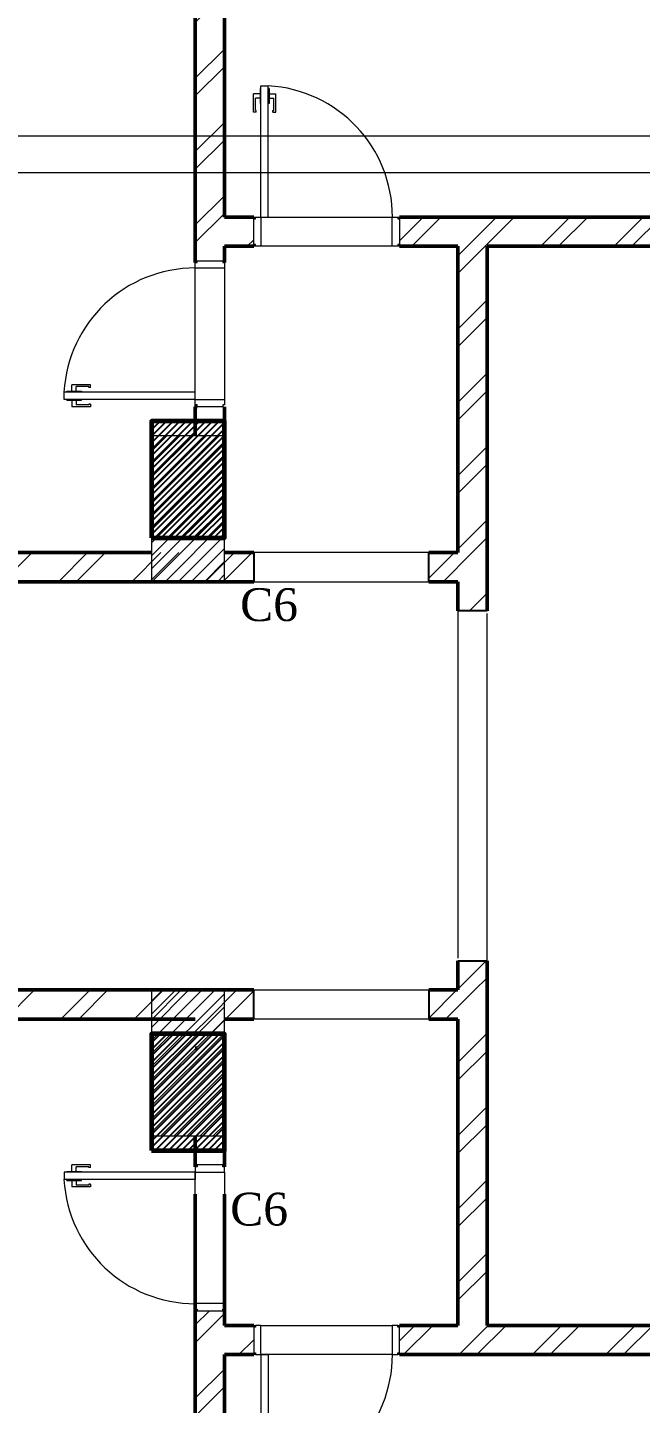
# Model space of a CAD drawing. Header units: millimetres. Extents: x -967280 to 3852, y 2833 to 1955156.
# Drawn here: x -922996 to -918795, y 636381 to 645816 of the extents above; entities that cross this region are included whole.
import ezdxf
from ezdxf.enums import TextEntityAlignment as Align

# ---------------------------------------------------------------- set-up
doc = ezdxf.new("R2010")
doc.units = ezdxf.units.MM
doc.header["$LTSCALE"] = 1000
doc.linetypes.add('HRZN_Line-Ptrn-Sold', pattern=[9144001.0, 9144000.0, -1])
doc.linetypes.add('Overhead', pattern=[3.96875, 2.38125, -1.5875])
for name, color, linetype, lineweight in [('A-COLS', 8, 'HRZN_Line-Ptrn-Sold', 18), ('A-DIM', 7, 'Continuous', 13), ('A-DOOR', 5, 'Continuous', 13), ('A-ELEV', 1, 'HRZN_Line-Ptrn-Sold', 13), ('A-HATCH', 1, 'Continuous', 13), ('A-TONE', 40, 'HRZN_Line-Ptrn-Sold', 35), ('A-WALL', 8, 'HRZN_Line-Ptrn-Sold', 50), ('S - column', 6, 'Continuous', 60)]:
    doc.layers.add(name, color=color, linetype=linetype, lineweight=lineweight)
doc.layers.add('ARCH', color=8, linetype='Continuous')
doc.layers.add('S - col hach', color=1, linetype='Continuous')
doc.styles.add('ASD', font='times.ttf')
pattern_1 = [(45, (6650, -35800), (-251.4472, 251.4472), []), (45, (6650, -35419), (-251.4472, 251.4472), [])]
pattern_2 = [(225, (-217548.726, -1233776.03), (44.9012806, -44.9012806), [])]

# ---------------------------------------------------------------- blocks, each defined once
blk = doc.blocks.new('DAE_DOOR-SINGLE - BEDROOMS DOOR _D01__1000_2200MM 2-3505045-GROUND FLOOR FFL_1_')
at = {"layer": 'A-DOOR'}
for p, q in [((-411.8, 100), (-373.8, 100)), ((-411.8, 88), (-411.8, 100)), ((-373.8, 100), (-373.8, -100)), ((526.2, 100), (564.2, 100)), ((526.2, -100), (526.2, 100)), ((564.2, 100), (564.2, 88)), ((-423.8, 88), (-411.8, 88)), ((-423.8, -88), (-423.8, 88)), ((564.2, 88), (576.2, 88)), ((576.2, 88), (576.2, -88)), ((-411.8, -88), (-423.8, -88)), ((-411.8, -100), (-411.8, -88)), ((564.2, -88), (564.2, -100)), ((576.2, -88), (564.2, -88)), ((-373.8, -100), (-411.8, -100)), ((564.2, -100), (526.2, -100))]:
    blk.add_line(p, q, dxfattribs=at)
at = {"layer": 'A-DOOR', "lineweight": 18}
for p, q in [((476.2, -100), (476.2, -1000)), ((526.2, -100), (476.2, -100)), ((526.2, -100), (526.2, -1000)), ((526.2, -1000), (476.2, -1000))]:
    blk.add_line(p, q, dxfattribs=at)
at = {"layer": 'A-DOOR'}
blk.add_arc((526.2, -100), 901.4, 180, 266.82017, dxfattribs=at)
at = {"layer": 'A-HATCH'}
for p, q in [((444.1, -819.1), (425.4, -819.1)), ((425.4, -819.1), (425.4, -945.6)), ((444.1, -830.6), (438.1, -830.6)), ((438.1, -830.6), (438.1, -915.6)), ((444.1, -819.1), (444.1, -830.6)), ((558.3, -819.1), (577, -819.1)), ((558.3, -819.1), (558.3, -830.6)), ((558.3, -830.6), (564.3, -830.6)), ((564.3, -830.6), (564.3, -915.6)), ((577, -819.1), (577, -945.6)), ((469.8, -915.6), (438.1, -915.6)), ((469.8, -879.3), (476.2, -879.3)), ((469.8, -980.9), (469.8, -879.3)), ((532.6, -879.3), (526.2, -879.3)), ((532.6, -980.9), (532.6, -879.3)), ((532.6, -915.6), (564.3, -915.6)), ((469.8, -945.6), (425.4, -945.6)), ((469.8, -980.9), (476.2, -980.9)), ((532.6, -980.9), (526.2, -980.9)), ((532.6, -945.6), (577, -945.6))]:
    blk.add_line(p, q, dxfattribs=at)
blk = doc.blocks.new('Door-Opening - 1200_2200-3781938-GROUND FLOOR FFL_1_')
at = {"layer": 'A-HATCH', "linetype": 'Overhead'}
for p, q in [((591.8, 100), (-608.2, 100)), ((-608.2, -100), (591.8, -100))]:
    blk.add_line(p, q, dxfattribs=at)
at = {"layer": 'A-HATCH', "lineweight": 25}
for p, q in [((-608.2, 100), (-608.2, -100)), ((591.8, -100), (591.8, 100))]:
    blk.add_line(p, q, dxfattribs=at)
blk = doc.blocks.new('DAE_DOOR-SINGLE - BEDROOMS DOOR _D01__1000_2200MM 2-3505467-GROUND FLOOR FFL_1_')
at = {"layer": 'A-DOOR', "lineweight": 18}
for p, q in [((476.2, 100), (476.2, 1000)), ((526.2, 1000), (476.2, 1000)), ((526.2, 100), (526.2, 1000)), ((526.2, 100), (476.2, 100))]:
    blk.add_line(p, q, dxfattribs=at)
at = {"layer": 'A-DOOR'}
for p, q in [((-373.8, 100), (-411.8, 100)), ((-411.8, 100), (-411.8, 88)), ((-373.8, -100), (-373.8, 100)), ((526.2, 100), (526.2, -100)), ((564.2, 100), (526.2, 100)), ((564.2, 88), (564.2, 100)), ((-411.8, 88), (-423.8, 88)), ((-423.8, 88), (-423.8, -88)), ((576.2, 88), (564.2, 88)), ((576.2, -88), (576.2, 88)), ((-423.8, -88), (-411.8, -88)), ((-411.8, -88), (-411.8, -100)), ((564.2, -100), (564.2, -88)), ((564.2, -88), (576.2, -88)), ((-411.8, -100), (-373.8, -100)), ((526.2, -100), (564.2, -100))]:
    blk.add_line(p, q, dxfattribs=at)
blk.add_arc((526.2, 100), 901.4, 93.17983, 180, dxfattribs=at)
at = {"layer": 'A-HATCH'}
for p, q in [((469.8, 945.6), (425.4, 945.6)), ((425.4, 819.1), (425.4, 945.6)), ((469.8, 980.9), (476.2, 980.9)), ((469.8, 980.9), (469.8, 879.3)), ((532.6, 980.9), (526.2, 980.9)), ((532.6, 980.9), (532.6, 879.3)), ((532.6, 945.6), (577, 945.6)), ((577, 819.1), (577, 945.6)), ((469.8, 915.6), (438.1, 915.6)), ((438.1, 830.6), (438.1, 915.6)), ((469.8, 879.3), (476.2, 879.3)), ((532.6, 879.3), (526.2, 879.3)), ((532.6, 915.6), (564.3, 915.6)), ((564.3, 830.6), (564.3, 915.6)), ((444.1, 819.1), (425.4, 819.1)), ((444.1, 830.6), (438.1, 830.6)), ((444.1, 819.1), (444.1, 830.6)), ((558.3, 830.6), (564.3, 830.6)), ((558.3, 819.1), (558.3, 830.6)), ((558.3, 819.1), (577, 819.1))]:
    blk.add_line(p, q, dxfattribs=at)
blk = doc.blocks.new('Door-Opening - 1200_2200-3781980-GROUND FLOOR FFL_1_')
at = {"layer": 'A-HATCH', "linetype": 'Overhead'}
for p, q in [((-608.2, 100), (591.8, 100)), ((591.8, -100), (-608.2, -100))]:
    blk.add_line(p, q, dxfattribs=at)
at = {"layer": 'A-HATCH', "lineweight": 25}
for p, q in [((-608.2, -100), (-608.2, 100)), ((591.8, 100), (591.8, -100))]:
    blk.add_line(p, q, dxfattribs=at)
blk = doc.blocks.new('Door-Opening - 2400_2200-3781648-GROUND FLOOR FFL_1_')
at = {"layer": 'A-HATCH', "linetype": 'Overhead'}
for p, q in [((1191.8, 100), (-1208.2, 100)), ((-1208.2, -100), (1191.8, -100))]:
    blk.add_line(p, q, dxfattribs=at)
at = {"layer": 'A-HATCH', "lineweight": 25}
for p, q in [((-1208.2, 100), (-1208.2, -100)), ((1191.8, -100), (1191.8, 100))]:
    blk.add_line(p, q, dxfattribs=at)
blk = doc.blocks.new('A$Ca5ad4f3b')
at = {"layer": 'S - col hach'}
h = blk.add_hatch(dxfattribs=at)
h.set_pattern_fill('ANSI31', color=256, scale=10)
h.set_pattern_definition([(45, (-223648.726, -1238652.032), (-22.4506403, 22.4506403), [])])
h.paths.add_polyline_path([(39100, -11600), (39100, -10800), (38600, -10800), (38600, -11600)])
h = blk.add_hatch(dxfattribs=at)
h.set_pattern_fill('ANSI31', color=256, scale=10)
h.set_pattern_definition([(45, (-223648.726, -1242452.032), (-22.4506403, 22.4506403), [])])
h.paths.add_polyline_path([(39100, -15800), (39100, -15000), (38600, -15000), (38600, -15800)])
at = {"layer": 'S - column'}
for points in [[(38600, -11600), (39100, -11600), (39100, -10800), (38600, -10800)], [(38600, -15800), (39100, -15800), (39100, -15000), (38600, -15000)]]:
    blk.add_lwpolyline(points, close=True, dxfattribs=at)
at = {"ltscale": 6, "style": 'ASD'}
for p in [(39405.7, -12057.3), (39337.6, -16202.6)]:
    blk.add_text('C6', height=225, dxfattribs=at).set_placement(p, align=Align.MIDDLE_CENTER)
blk = doc.blocks.new('A$C1e5dc022')
at = {"layer": 'A-COLS'}
h = blk.add_hatch(dxfattribs=at)
h.set_pattern_fill('ANSI31', color=4, scale=20, angle=180)
h.set_pattern_definition(pattern_2)
h.paths.add_polyline_path([(45200, -21100), (45200, -20100), (44700, -20100), (44700, -21100)])
h = blk.add_hatch(dxfattribs=at)
h.set_pattern_fill('ANSI31', color=4, scale=20, angle=180)
h.set_pattern_definition(pattern_2)
h.paths.add_polyline_path([(45200, -24900), (45200, -23900), (44700, -23900), (44700, -24900)])
at = {"layer": 'A-TONE', "linetype": 'Continuous', "lineweight": 13}
h = blk.add_hatch(dxfattribs=at)
h.set_pattern_fill('FP_1', color=4, style=0, pattern_type=2)
h.set_pattern_definition(pattern_1)
h.paths.add_polyline_path([(45012, -20900), (45200, -20900), (45200, -20700), (45000, -20700), (45000, -20900)])
h.paths.add_polyline_path([(45000, -18900), (45200, -18900), (45200, -16400), (45000, -16400), (45000, -18555.3)])
h.paths.add_polyline_path([(45200, -15400), (45200, -15100), (45000, -15100), (45000, -15400), (45017.1, -15400)])
h = blk.add_hatch(dxfattribs=at)
h.set_pattern_fill('FP_1', color=4, style=0, pattern_type=2)
h.set_pattern_definition(pattern_1)
h.paths.add_polyline_path([(46400, -18800), (53000, -18800), (53000, -18600), (46400, -18600), (46400, -18788)])
h.paths.add_polyline_path([(45400, -18800), (45400, -18600), (45200, -18600), (45200, -18800), (45399.2, -18800)])
h = blk.add_hatch(dxfattribs=at)
h.set_pattern_fill('FP_1', color=4, style=0, pattern_type=2)
h.set_pattern_definition(pattern_1)
h.paths.add_polyline_path([(47000, -20900), (47000, -18800), (46800, -18800), (46800, -20900)])
h = blk.add_hatch(dxfattribs=at)
h.set_pattern_fill('FP_1', color=4, style=0, pattern_type=2)
h.set_pattern_definition(pattern_1)
h.paths.add_polyline_path([(47000, -21100), (47000, -20900), (46600, -20900), (46600, -21100), (46800, -21100)])
h.paths.add_polyline_path([(41400, -21100), (45400, -21100), (45400, -20900), (41400, -20900)])
h = blk.add_hatch(dxfattribs=at)
h.set_pattern_fill('FP_1', color=4, style=0, pattern_type=2)
h.set_pattern_definition(pattern_1)
h.paths.add_polyline_path([(46800, -23900), (47000, -23900), (47000, -23700), (46800, -23700)])
h.paths.add_polyline_path([(47000, -21300), (47000, -21100), (46800, -21100), (46800, -21300)])
h = blk.add_hatch(dxfattribs=at)
h.set_pattern_fill('FP_1', color=4, style=0, pattern_type=2)
h.set_pattern_definition(pattern_1)
h.paths.add_polyline_path([(46600, -24100), (47000, -24100), (47000, -23900), (46600, -23900)])
h.paths.add_polyline_path([(45400, -24100), (45400, -23900), (41400, -23900), (41400, -24100), (45200, -24100)])
h = blk.add_hatch(dxfattribs=at)
h.set_pattern_fill('FP_1', color=4, style=0, pattern_type=2)
h.set_pattern_definition(pattern_1)
h.paths.add_polyline_path([(45200, -30100), (45200, -29600), (45000, -29600), (45000, -30100)])
h.paths.add_polyline_path([(45200, -28600), (45200, -26100), (45000, -26100), (45000, -28600), (45081.1, -28600)])
h.paths.add_polyline_path([(45012, -24300), (45200, -24300), (45200, -24100), (45000, -24100), (45000, -24300)])
h = blk.add_hatch(dxfattribs=at)
h.set_pattern_fill('FP_1', color=4, style=0, pattern_type=2)
h.set_pattern_definition(pattern_1)
h.paths.add_polyline_path([(47000, -26200), (47000, -24100), (46800, -24100), (46800, -26200)])
h = blk.add_hatch(dxfattribs=at)
h.set_pattern_fill('FP_1', color=4, style=0, pattern_type=2)
h.set_pattern_definition(pattern_1)
h.paths.add_polyline_path([(53000, -26400), (53000, -26200), (46400, -26200), (46400, -26400), (52500, -26400)])
h.paths.add_polyline_path([(45200, -26400), (45400, -26400), (45400, -26200), (45200, -26200), (45200, -26388)])
at = {"layer": 'A-COLS', "color": 4}
for points in [[(44700, -21100), (45200, -21100), (45200, -20100), (44700, -20100)], [(44700, -24900), (45200, -24900), (45200, -23900), (44700, -23900)]]:
    blk.add_lwpolyline(points, close=True, dxfattribs=at)
at = {"layer": 'A-DIM', "color": 4}
for p, q in [((53435, -18044.7), (6000, -18044.7)), ((6000, -18294.7), (53435, -18294.7))]:
    blk.add_line(p, q, dxfattribs=at)
at = {"layer": 'A-ELEV', "color": 4}
for p, q in [((45400, -18600), (45412, -18600)), ((45450, -18600), (46350, -18600)), ((46388, -18600), (46400, -18600)), ((45412, -18800), (45400, -18800)), ((46350, -18800), (45450, -18800)), ((46400, -18800), (46388, -18800)), ((45000, -19850), (45000, -18950)), ((45200, -18950), (45200, -19850)), ((45000, -19712), (45000, -19700)), ((45200, -19700), (45200, -19712)), ((45000, -19900), (45000, -19888)), ((45200, -20688), (45200, -20700)), ((45200, -24300), (45200, -24312)), ((45000, -26050), (45000, -25150)), ((45200, -25150), (45200, -26050)), ((45000, -25300), (45000, -25288)), ((45200, -25288), (45200, -25300)), ((45400, -26200), (45412, -26200)), ((45450, -26200), (46350, -26200)), ((46388, -26200), (46400, -26200)), ((45412, -26400), (45400, -26400)), ((46350, -26400), (45450, -26400)), ((46400, -26400), (46388, -26400))]:
    blk.add_line(p, q, dxfattribs=at)
at = {"layer": 'A-WALL', "color": 4}
for p, q in [((45000, -16400), (45000, -18912)), ((45200, -18600), (45200, -16400)), ((45400, -18600), (45200, -18600)), ((45400, -18612), (45400, -18600)), ((52600, -18600), (46400, -18600)), ((46400, -18600), (46400, -18612)), ((45200, -18912), (45200, -18800)), ((45200, -18800), (45400, -18800)), ((45400, -18800), (45400, -18788)), ((46400, -18788), (46400, -18800)), ((46400, -18800), (46800, -18800)), ((46800, -18800), (46800, -20900)), ((47000, -18800), (53000, -18800)), ((47000, -21300), (47000, -18800)), ((45000, -19900), (45000, -20100)), ((45012, -19900), (45000, -19900)), ((45200, -20100), (45200, -19900)), ((45200, -20700), (45188, -20700)), ((44700, -20900), (41400, -20900)), ((45400, -20900), (45200, -20900)), ((46800, -20900), (46600, -20900)), ((41400, -21100), (45400, -21100)), ((46600, -21100), (46800, -21100)), ((46800, -21100), (46800, -21300)), ((46800, -23700), (46800, -23900)), ((47000, -26200), (47000, -23700)), ((45400, -23900), (41400, -23900)), ((46800, -23900), (46600, -23900)), ((41400, -24100), (45000, -24100)), ((45200, -24100), (45400, -24100)), ((46600, -24100), (46800, -24100)), ((46800, -24100), (46800, -26200)), ((45000, -24300), (45012, -24300)), ((45188, -24300), (45200, -24300)), ((45000, -24900), (45000, -25112)), ((45200, -25112), (45200, -24900)), ((45000, -25300), (45000, -28600)), ((45200, -26200), (45200, -25300)), ((45400, -26200), (45200, -26200)), ((45400, -26212), (45400, -26200)), ((46800, -26200), (46400, -26200)), ((46400, -26200), (46400, -26212)), ((53000, -26200), (47000, -26200)), ((45200, -28600), (45200, -26400)), ((45200, -26400), (45400, -26400)), ((45400, -26400), (45400, -26388)), ((46400, -26388), (46400, -26400)), ((46400, -26400), (52500, -26400))]:
    blk.add_line(p, q, dxfattribs=at)
at = {"layer": 'A-DIM', "color": 4}
blk.add_blockref('A$Ca5ad4f3b', (6100, -9200), dxfattribs=at)
at = {"layer": 'A-DOOR', "color": 4}
for name, p, rotation in [('DAE_DOOR-SINGLE - BEDROOMS DOOR _D01__1000_2200MM 2-3505045-GROUND FLOOR FFL_1_', (45976.2, -18700), 180), ('DAE_DOOR-SINGLE - BEDROOMS DOOR _D01__1000_2200MM 2-3505045-GROUND FLOOR FFL_1_', (45100, -19323.8), 270), ('Door-Opening - 2400_2200-3781648-GROUND FLOOR FFL_1_', (46900, -22491.8), 90), ('DAE_DOOR-SINGLE - BEDROOMS DOOR _D01__1000_2200MM 2-3505467-GROUND FLOOR FFL_1_', (45100, -25676.2), 90), ('DAE_DOOR-SINGLE - BEDROOMS DOOR _D01__1000_2200MM 2-3505467-GROUND FLOOR FFL_1_', (45976.2, -26300), 180)]:
    blk.add_blockref(name, p, dxfattribs=dict(at, rotation=rotation))
for name, p in [('Door-Opening - 1200_2200-3781938-GROUND FLOOR FFL_1_', (46008.2, -21000)), ('Door-Opening - 1200_2200-3781980-GROUND FLOOR FFL_1_', (46008.2, -24000))]:
    blk.add_blockref(name, p, dxfattribs=at)

msp = doc.modelspace()

# ---------------------------------------------------------------- block references
at = {"layer": 'ARCH', "lineweight": 106, "ltscale": 30}
msp.add_blockref('A$C1e5dc022', (-966846.1, 663116.2), dxfattribs=at)

doc.saveas('drawing.dxf')
